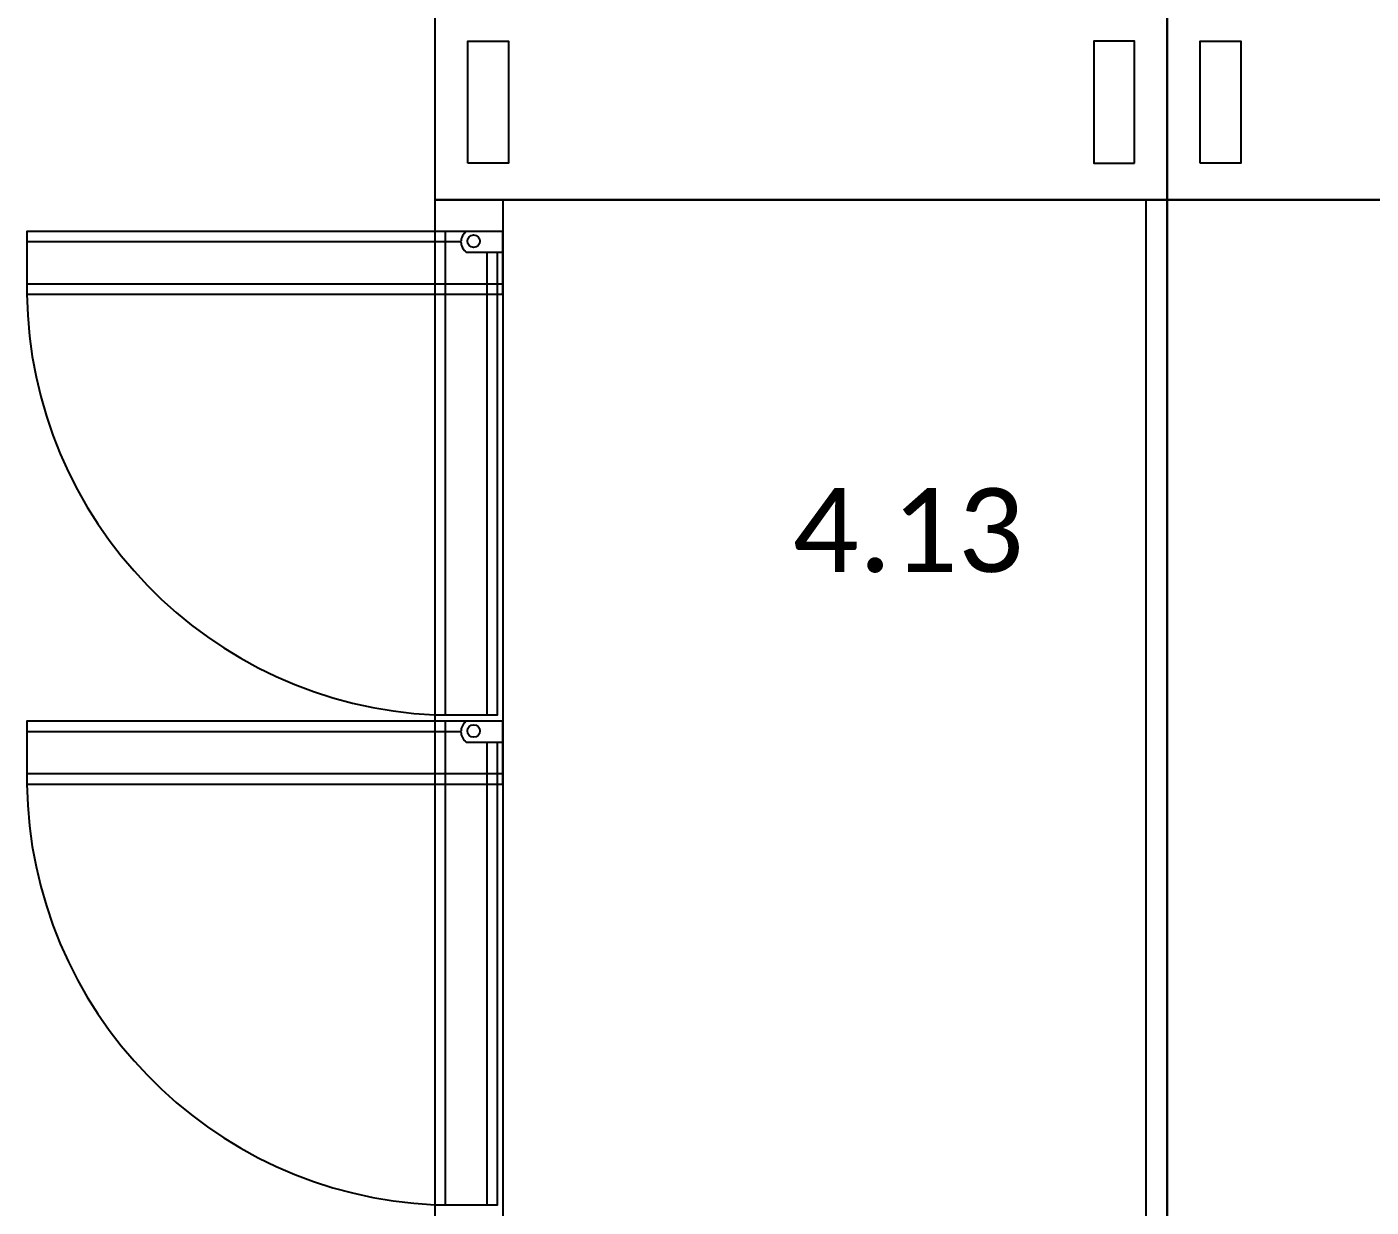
# Model space of a CAD drawing. Header units: millimetres. Extents: x -10496 to -5455, y -188 to 7293.
# Drawn here: x -7460.8 to -7332.3, y 5653.8 to 5766.6 of the extents above; entities that cross this region are included whole.
import ezdxf

# ---------------------------------------------------------------- set-up
doc = ezdxf.new("R2010")
doc.units = ezdxf.units.MM
doc.layers.add('Kıtc-002 Çizgi', color=7, linetype='Continuous')
doc.layers.add('Kıtc-008 Rakam', color=1, linetype='Continuous')
doc.styles.get("Standard").update_dxf_attribs({"font": 'calibri.ttf', "height": 15})

# ---------------------------------------------------------------- blocks, each defined once
blk = doc.blocks.new('A$C4C105235')
at = {"layer": 'Kıtc-002 Çizgi'}
for points in [[(2, 3), (2, 6.5), (0, 6.5), (0, 3)], [(0, 6), (0, 0), (46.2, 0), (46.2, 6), (2, 6)], [(0, 5), (0, 1), (46.2, 1), (46.2, 5), (2, 5)]]:
    blk.add_lwpolyline(points, dxfattribs=at)
blk.add_circle((0.93, 3.71), 0.596, dxfattribs=at)
blk.add_arc((1, 3.75), 1.25, 216.8699, 323.1301, dxfattribs=at)
blk = doc.blocks.new('A$C512F5FE0')
at = {"layer": 'Kıtc-002 Çizgi'}
for p, q in [((209.98, 107), (32.48, 107)), ((32.48, 45.5), (209.98, 45.5))]:
    blk.add_line(p, q, dxfattribs=at)
blk.add_lwpolyline([(209.98, 39), (209.98, 109), (32.48, 109), (32.48, 39)], close=True, dxfattribs=at)
at = {"layer": 'Kıtc-002 Çizgi', "color": 251}
for points in [[(41.48, 45.5), (35.48, 45.5), (35.48, 0), (41.48, 0), (41.48, 45.5)], [(36.48, 41.5), (36.48, 0), (40.48, 0), (40.48, 45.5)], [(88.28, 45.5), (82.28, 45.5), (82.28, 0), (88.28, 0), (88.28, 45.5)], [(83.28, 41.5), (83.28, 0), (87.28, 0), (87.28, 45.5)]]:
    blk.add_lwpolyline(points, dxfattribs=at)
for centre in [(40.86, 40.86), (87.66, 40.86)]:
    blk.add_arc(centre, 40.86, 270.8691, 357.3948, dxfattribs=at)
for p in [(35.48, 39), (82.28, 39)]:
    blk.add_blockref('A$C4C105235', p, dxfattribs=at)
blk = doc.blocks.new('A$C276739F3')
at = {"layer": 'Kıtc-002 Çizgi'}
for points in [[(0, 0), (160, 0), (160, 70), (0, 70)], [(3.53, 66.86), (15.18, 66.86), (15.18, 62.98), (3.53, 62.98)], [(156.47, 66.86), (144.82, 66.86), (144.82, 62.98), (156.47, 62.98)], [(3.53, 3.14), (15.18, 3.14), (15.18, 7.02), (3.53, 7.02)], [(156.47, 3.14), (144.82, 3.14), (144.82, 7.02), (156.47, 7.02)]]:
    blk.add_lwpolyline(points, close=True, dxfattribs=at)
blk = doc.blocks.new('A$C228F3DF4')
at = {"layer": 'Kıtc-002 Çizgi'}
blk.add_blockref('A$C276739F3', (0, 0), dxfattribs=at)

msp = doc.modelspace()

# ---------------------------------------------------------------- linework, layer by layer
at = {"elevation": -0.01}
msp.add_lwpolyline([(-7351.8, 5572.55), (-7281.8, 5572.55), (-7281.8, 5750.05), (-7351.8, 5750.05)], close=True, dxfattribs=at)

# ---------------------------------------------------------------- block references
at = {"rotation": 270}
for name, p in [('A$C228F3DF4', (-7421.8, 5910.05, -0.02)), ('A$C228F3DF4', (-7351.8, 5910.05, -0.02)), ('A$C512F5FE0', (-7460.81, 5782.53, -0.01))]:
    msp.add_blockref(name, p, dxfattribs=at)

# ---------------------------------------------------------------- texts
at = {"layer": 'Kıtc-008 Rakam', "color": 1}
msp.add_text('4.13', height=8, dxfattribs=at).set_placement((-7387.61, 5714.51))

doc.saveas('drawing.dxf')
